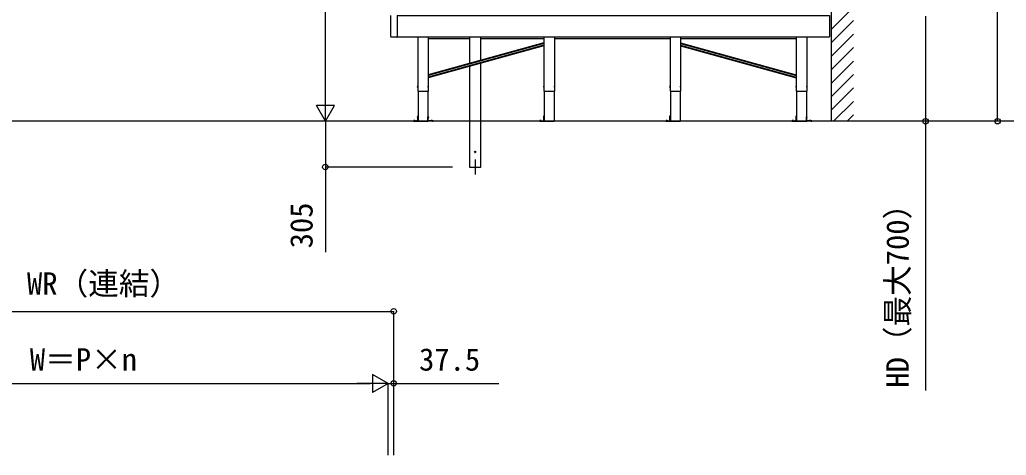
# Model space of a CAD drawing. Units: millimetres, scale not verified. Extents: x -10500 to 10500, y -15600 to 15524.
# Drawn here: x -3086 to 3483, y -7786 to -4884 of the extents above; entities that cross this region are included whole.
import ezdxf
from ezdxf.enums import TextEntityAlignment as Align

# ---------------------------------------------------------------- set-up
doc = ezdxf.new("R2010")
doc.units = ezdxf.units.MM
doc.header["$LTSCALE"] = 80
for name, color, linetype in [('0-3_YKK_12', 2, 'Continuous'), ('0-5_YKK_A1', 4, 'Continuous'), ('0-6_YKK_D', 6, 'Continuous')]:
    doc.layers.add(name, color=color, linetype=linetype)
doc.styles.add('ＭＳ ゴシック', font='')
doc.styles.get('ＭＳ ゴシック').set_extended_font_data('MS Gothic')

msp = doc.modelspace()

# ---------------------------------------------------------------- linework, layer by layer
at = {"layer": '0-3_YKK_12'}
msp.add_line((-53, -5815.5), (-53, -5915.5), dxfattribs=at)
at = {"layer": '0-5_YKK_A1'}
for p, q in [((2317, -1595.04), (2317, -5560.61)), ((-615.5, -4996.59), (-615.5, -4856.41)), ((2317, -4949.01), (2466, -4800.01)), ((2317, -5038.82), (2466, -4889.82)), ((2317, -5128.62), (2466, -4979.62)), ((-615.21, -4997.29), (-615.11, -4997.39)), ((-612.89, -4999.61), (-615.11, -4997.39)), ((-612.89, -4999.61), (-612.79, -4999.71)), ((-573.5, -5000), (-612.09, -5000)), ((-572.5, -4997.5), (2307, -4997.5)), ((-435.58, -4997.5), (-435.58, -5360.5)), ((-435.5, -4997.5), (-435.5, -5360.5)), ((-435.5, -4997.5), (-435.5, -5360.5)), ((-90.5, -5012.5), (-365.42, -5012.5)), ((404.42, -5037.81), (-365.42, -5250.44)), ((404.42, -5043), (-365.42, -5255.62)), ((404.42, -5053.38), (-365.42, -5266)), ((-90.5, -4997.5), (-90.5, -5174.51)), ((-15.5, -5153.79), (-15.5, -4997.5)), ((404.42, -5012.5), (-15.5, -5012.5)), ((1244.42, -5012.5), (474.58, -5012.5)), ((1314.5, -4997.5), (1314.5, -5034.9)), ((1314.5, -5056.66), (1314.5, -5360.5)), ((2084.42, -5012.5), (1314.58, -5012.5)), ((1314.58, -5037.81), (2084.42, -5250.44)), ((1314.58, -5043), (2084.42, -5255.62)), ((1314.58, -5053.38), (2084.42, -5266)), ((2154.5, -4997.5), (2154.5, -5360.5)), ((2154.58, -4997.5), (2154.58, -5360.5)), ((404.42, -5058.56), (-365.42, -5271.19)), ((1314.58, -5058.56), (2084.42, -5271.19)), ((2317, -5218.42), (2466, -5069.42)), ((2317, -5308.22), (2466, -5159.22)), ((2317, -5398.03), (2466, -5249.03)), ((-436, -5326.5), (-436.8, -5326.64)), ((-436, -5334.5), (-436.8, -5334.36)), ((-436, -5326.5), (-436, -5334.5)), ((-436, -5326.5), (-435.5, -5326.59)), ((-436, -5334.5), (-435.5, -5334.41)), ((-435.58, -5360.5), (-365.42, -5360.5)), ((-435.5, -5326.59), (-435.5, -5334.41)), ((-433.15, -5360.5), (-433.15, -5560.5)), ((-367.85, -5360.5), (-367.85, -5560.5)), ((-365, -5326.5), (-365.5, -5326.59)), ((-365.5, -5334.41), (-365.5, -5326.59)), ((-365, -5334.5), (-365.5, -5334.41)), ((-365, -5326.5), (-364.2, -5326.64)), ((-365, -5334.5), (-365, -5326.5)), ((-365, -5334.5), (-364.2, -5334.36)), ((404, -5326.5), (403.2, -5326.64)), ((404, -5334.5), (403.2, -5334.36)), ((404, -5326.5), (404, -5334.5)), ((404, -5326.5), (404.5, -5326.59)), ((404, -5334.5), (404.5, -5334.41)), ((404.42, -5360.5), (474.58, -5360.5)), ((404.5, -5326.59), (404.5, -5334.41)), ((406.85, -5360.5), (406.85, -5560.5)), ((472.15, -5360.5), (472.15, -5560.5)), ((475, -5326.5), (474.5, -5326.59)), ((474.5, -5334.41), (474.5, -5326.59)), ((475, -5334.5), (474.5, -5334.41)), ((475, -5326.5), (475.8, -5326.64)), ((475, -5334.5), (475, -5326.5)), ((475, -5334.5), (475.8, -5334.36)), ((1244, -5326.5), (1243.2, -5326.64)), ((1244, -5334.5), (1243.2, -5334.36)), ((1244, -5326.5), (1244, -5334.5)), ((1244, -5326.5), (1244.5, -5326.59)), ((1244, -5334.5), (1244.5, -5334.41)), ((1244.42, -5360.5), (1314.58, -5360.5)), ((1244.5, -5326.59), (1244.5, -5334.41)), ((1246.85, -5360.5), (1246.85, -5560.5)), ((1312.15, -5360.5), (1312.15, -5560.5)), ((1315, -5326.5), (1314.5, -5326.59)), ((1314.5, -5334.41), (1314.5, -5326.59)), ((1315, -5334.5), (1314.5, -5334.41)), ((1315, -5326.5), (1315.8, -5326.64)), ((1315, -5334.5), (1315, -5326.5)), ((1315, -5334.5), (1315.8, -5334.36)), ((2084, -5326.5), (2083.2, -5326.64)), ((2084, -5334.5), (2083.2, -5334.36)), ((2084, -5326.5), (2084, -5334.5)), ((2084, -5326.5), (2084.5, -5326.59)), ((2084, -5334.5), (2084.5, -5334.41)), ((2084.42, -5360.5), (2154.58, -5360.5)), ((2084.5, -5326.39), (2084.5, -5360.5)), ((2084.5, -5326.59), (2084.5, -5334.41)), ((2086.85, -5360.5), (2086.85, -5560.5)), ((2152.15, -5360.5), (2152.15, -5560.5)), ((2155, -5326.5), (2154.5, -5326.59)), ((2154.5, -5334.41), (2154.5, -5326.59)), ((2155, -5334.5), (2154.5, -5334.41)), ((2155, -5326.5), (2155.8, -5326.64)), ((2155, -5334.5), (2155, -5326.5)), ((2155, -5334.5), (2155.8, -5334.36)), ((2317, -5487.83), (2466, -5338.83)), ((2334.13, -5560.5), (2466, -5428.63)), ((9198.4, -5560.5), (-9871.02, -5560.5)), ((-464.74, -5560.5), (-469.15, -5560.5)), ((-464.74, -5558), (-463.32, -5558)), ((-463.32, -5560.5), (-464.74, -5560.5)), ((-463.32, -5558), (-452.02, -5558)), ((-463.32, -5560.5), (-452.02, -5560.5)), ((-462.15, -5557.08), (-462.15, -5557.5)), ((-462.15, -5557.5), (-454.15, -5557.5)), ((-461.65, -5558), (-454.65, -5558)), ((-454.15, -5557.08), (-454.15, -5557.5)), ((-452.02, -5560.5), (-452.02, -5558)), ((-450.28, -5558), (-452.02, -5558)), ((-452.02, -5560.5), (-450.28, -5560.5)), ((-450.28, -5560.5), (-436.15, -5560.5)), ((-435.65, -5552.39), (-441.26, -5558)), ((-436.15, -5531.5), (-436.95, -5531.64)), ((-436.15, -5539.5), (-436.95, -5539.36)), ((-436.15, -5531.5), (-436.15, -5539.5)), ((-436.15, -5531.5), (-435.65, -5531.59)), ((-436.15, -5539.5), (-435.65, -5539.41)), ((-435.65, -5524.5), (-433.15, -5524.5)), ((-435.65, -5528.91), (-435.65, -5524.5)), ((-435.65, -5530.33), (-435.65, -5528.91)), ((-435.65, -5557.5), (-435.65, -5530.33)), ((-435.65, -5531.59), (-435.65, -5539.41)), ((-433.15, -5524.5), (-433.15, -5528.91)), ((-433.15, -5528.91), (-433.15, -5530.33)), ((-433.15, -5557.5), (-433.15, -5530.33)), ((-433.15, -5560.5), (-367.85, -5560.5)), ((-365.35, -5524.5), (-367.85, -5524.5)), ((-367.85, -5524.5), (-367.85, -5528.91)), ((-367.85, -5528.91), (-367.85, -5530.33)), ((-367.85, -5557.5), (-367.85, -5530.33)), ((-365.35, -5528.91), (-365.35, -5524.5)), ((-365.35, -5530.33), (-365.35, -5528.91)), ((-365.35, -5557.5), (-365.35, -5530.33)), ((-364.85, -5531.5), (-365.35, -5531.59)), ((-365.35, -5539.41), (-365.35, -5531.59)), ((-364.85, -5539.5), (-365.35, -5539.41)), ((-365.35, -5552.39), (-359.74, -5558)), ((-364.85, -5531.5), (-364.05, -5531.64)), ((-364.85, -5539.5), (-364.85, -5531.5)), ((-364.85, -5539.5), (-364.05, -5539.36)), ((-350.72, -5560.5), (-364.85, -5560.5)), ((-350.72, -5558), (-348.98, -5558)), ((-348.98, -5560.5), (-350.72, -5560.5)), ((-348.98, -5560.5), (-348.98, -5558)), ((-337.68, -5558), (-348.98, -5558)), ((-337.68, -5560.5), (-348.98, -5560.5)), ((-346.85, -5557.08), (-346.85, -5557.5)), ((-346.85, -5557.5), (-338.85, -5557.5)), ((-346.35, -5558), (-339.35, -5558)), ((-338.85, -5557.08), (-338.85, -5557.5)), ((-336.26, -5558), (-337.68, -5558)), ((-337.68, -5560.5), (-336.26, -5560.5)), ((-336.26, -5560.5), (-331.85, -5560.5)), ((375.26, -5560.5), (370.85, -5560.5)), ((375.26, -5558), (376.68, -5558)), ((376.68, -5560.5), (375.26, -5560.5)), ((376.68, -5558), (387.98, -5558)), ((376.68, -5560.5), (387.98, -5560.5)), ((377.85, -5557.08), (377.85, -5557.5)), ((377.85, -5557.5), (385.85, -5557.5)), ((378.35, -5558), (385.35, -5558)), ((385.85, -5557.08), (385.85, -5557.5)), ((387.98, -5560.5), (387.98, -5558)), ((389.72, -5558), (387.98, -5558)), ((387.98, -5560.5), (389.72, -5560.5)), ((389.72, -5560.5), (403.85, -5560.5)), ((404.35, -5552.39), (398.74, -5558)), ((403.85, -5531.5), (403.05, -5531.64)), ((403.85, -5539.5), (403.05, -5539.36)), ((403.85, -5531.5), (403.85, -5539.5)), ((403.85, -5531.5), (404.35, -5531.59)), ((403.85, -5539.5), (404.35, -5539.41)), ((404.35, -5524.5), (406.85, -5524.5)), ((404.35, -5528.91), (404.35, -5524.5)), ((404.35, -5530.33), (404.35, -5528.91)), ((404.35, -5557.5), (404.35, -5530.33)), ((404.35, -5531.59), (404.35, -5539.41)), ((406.85, -5524.5), (406.85, -5528.91)), ((406.85, -5528.91), (406.85, -5530.33)), ((406.85, -5557.5), (406.85, -5530.33)), ((406.85, -5560.5), (472.15, -5560.5)), ((1215.26, -5560.5), (1210.85, -5560.5)), ((1215.26, -5558), (1216.68, -5558)), ((1216.68, -5560.5), (1215.26, -5560.5)), ((1216.68, -5558), (1227.98, -5558)), ((1216.68, -5560.5), (1227.98, -5560.5)), ((1217.85, -5557.08), (1217.85, -5557.5)), ((1217.85, -5557.5), (1225.85, -5557.5)), ((1218.35, -5558), (1225.35, -5558)), ((1225.85, -5557.08), (1225.85, -5557.5)), ((1227.98, -5560.5), (1227.98, -5558)), ((1229.72, -5558), (1227.98, -5558)), ((1227.98, -5560.5), (1229.72, -5560.5)), ((1229.72, -5560.5), (1243.85, -5560.5)), ((1244.35, -5552.39), (1238.74, -5558)), ((1243.85, -5531.5), (1243.05, -5531.64)), ((1243.85, -5539.5), (1243.05, -5539.36)), ((1243.85, -5531.5), (1243.85, -5539.5)), ((1243.85, -5531.5), (1244.35, -5531.59)), ((1243.85, -5539.5), (1244.35, -5539.41)), ((1244.35, -5524.5), (1246.85, -5524.5)), ((1244.35, -5528.91), (1244.35, -5524.5)), ((1244.35, -5530.33), (1244.35, -5528.91)), ((1244.35, -5557.5), (1244.35, -5530.33)), ((1244.35, -5531.59), (1244.35, -5539.41)), ((1246.85, -5524.5), (1246.85, -5528.91)), ((1246.85, -5528.91), (1246.85, -5530.33)), ((1246.85, -5557.5), (1246.85, -5530.33)), ((1246.85, -5560.5), (1312.15, -5560.5)), ((2055.26, -5560.5), (2050.85, -5560.5)), ((2055.26, -5558), (2056.68, -5558)), ((2056.68, -5560.5), (2055.26, -5560.5)), ((2056.68, -5558), (2067.98, -5558)), ((2056.68, -5560.5), (2067.98, -5560.5)), ((2057.85, -5557.08), (2057.85, -5557.5)), ((2057.85, -5557.5), (2065.85, -5557.5)), ((2058.35, -5558), (2065.35, -5558)), ((2065.85, -5557.08), (2065.85, -5557.5)), ((2067.98, -5560.5), (2067.98, -5558)), ((2069.72, -5558), (2067.98, -5558)), ((2067.98, -5560.5), (2069.72, -5560.5)), ((2069.72, -5560.5), (2083.85, -5560.5)), ((2084.35, -5552.39), (2078.74, -5558)), ((2083.85, -5531.5), (2083.05, -5531.64)), ((2083.85, -5539.5), (2083.05, -5539.36)), ((2083.85, -5531.5), (2083.85, -5539.5)), ((2083.85, -5531.5), (2084.35, -5531.59)), ((2083.85, -5539.5), (2084.35, -5539.41)), ((2084.35, -5524.5), (2086.85, -5524.5)), ((2084.35, -5528.91), (2084.35, -5524.5)), ((2084.35, -5530.33), (2084.35, -5528.91)), ((2084.35, -5557.5), (2084.35, -5530.33)), ((2084.35, -5531.59), (2084.35, -5539.41)), ((2086.85, -5524.5), (2086.85, -5528.91)), ((2086.85, -5528.91), (2086.85, -5530.33)), ((2086.85, -5557.5), (2086.85, -5530.33)), ((2086.85, -5560.5), (2152.15, -5560.5)), ((2154.65, -5524.5), (2152.15, -5524.5)), ((2152.15, -5524.5), (2152.15, -5528.91)), ((2152.15, -5528.91), (2152.15, -5530.33)), ((2152.15, -5557.5), (2152.15, -5530.33)), ((2154.65, -5528.91), (2154.65, -5524.5)), ((2154.65, -5530.33), (2154.65, -5528.91)), ((2154.65, -5557.5), (2154.65, -5530.33)), ((2155.15, -5531.5), (2154.65, -5531.59)), ((2154.65, -5539.41), (2154.65, -5531.59)), ((2155.15, -5539.5), (2154.65, -5539.41)), ((2154.65, -5552.39), (2160.26, -5558)), ((2155.15, -5531.5), (2155.95, -5531.64)), ((2155.15, -5539.5), (2155.15, -5531.5)), ((2155.15, -5539.5), (2155.95, -5539.36)), ((2169.28, -5560.5), (2155.15, -5560.5)), ((2169.28, -5558), (2171.02, -5558)), ((2171.02, -5560.5), (2169.28, -5560.5)), ((2171.02, -5560.5), (2171.02, -5558)), ((2182.32, -5558), (2171.02, -5558)), ((2182.32, -5560.5), (2171.02, -5560.5)), ((2173.15, -5557.08), (2173.15, -5557.5)), ((2173.15, -5557.5), (2181.15, -5557.5)), ((2173.65, -5558), (2180.65, -5558)), ((2181.15, -5557.08), (2181.15, -5557.5)), ((2183.74, -5558), (2182.32, -5558)), ((2182.32, -5560.5), (2183.74, -5560.5)), ((2183.74, -5560.5), (2188.15, -5560.5)), ((2423.93, -5560.5), (2466, -5518.43)), ((-90.5, -5865.5), (-15.5, -5865.5))]:
    msp.add_line(p, q, dxfattribs=at)
for points in [[(-572.5, -4855.5), (2307, -4855.5), (2307, -4997.5)], [(-572.5, -4856.41), (-572.5, -4996.59), (-572.5, -4999)], [(-365.5, -4997.5), (-365.5, -5304.64), (-365.5, -5326.39), (-365.5, -5360.5)], [(-365.42, -4997.5), (-365.42, -5304.6), (-365.42, -5326.36), (-365.42, -5360.5)], [(404.42, -4997.5), (404.42, -5034.93), (404.42, -5056.69), (404.42, -5360.5)], [(404.5, -4997.5), (404.5, -5034.9), (404.5, -5056.66), (404.5, -5360.5)], [(474.5, -4997.5), (474.5, -5034.9), (474.5, -5056.66), (474.5, -5360.5)], [(474.58, -4997.5), (474.58, -5034.93), (474.58, -5056.69), (474.58, -5360.5)], [(1244.42, -4997.5), (1244.42, -5034.93), (1244.42, -5056.69), (1244.42, -5360.5)], [(1244.5, -4997.5), (1244.5, -5034.9), (1244.5, -5056.66), (1244.5, -5360.5)], [(1314.58, -4997.5), (1314.58, -5034.93), (1314.58, -5056.69), (1314.58, -5360.5)], [(2084.42, -4997.5), (2084.42, -5304.6), (2084.42, -5326.36), (2084.42, -5360.5)], [(2084.5, -4997.5), (2084.5, -5304.64), (2084.5, -5326.39), (2084.5, -5360.5)], [(-15.5, -5865.5), (-15.5, -5560.5), (-15.5, -5174.54)], [(-90.5, -5195.26), (-90.5, -5560.5), (-90.5, -5865.5)], [(-469.15, -5560.5), (-469.15, -5558), (-464.74, -5558)], [(-450.28, -5560.5), (-450.28, -5558), (-436.15, -5558)], [(-350.72, -5560.5), (-350.72, -5558), (-364.85, -5558)], [(-331.85, -5560.5), (-331.85, -5558), (-336.26, -5558)], [(370.85, -5560.5), (370.85, -5558), (375.26, -5558)], [(389.72, -5560.5), (389.72, -5558), (403.85, -5558)], [(1210.85, -5560.5), (1210.85, -5558), (1215.26, -5558)], [(1229.72, -5560.5), (1229.72, -5558), (1243.85, -5558)], [(2050.85, -5560.5), (2050.85, -5558), (2055.26, -5558)], [(2069.72, -5560.5), (2069.72, -5558), (2083.85, -5558)], [(2169.28, -5560.5), (2169.28, -5558), (2155.15, -5558)], [(2188.15, -5560.5), (2188.15, -5558), (2183.74, -5558)]]:
    msp.add_lwpolyline(points, dxfattribs=at)
msp.add_circle((-53, -5765.5), 4.5, dxfattribs=at)
for centre, radius, start, end in [((-614.5, -4996.59), 1, 180, 225), ((-612.09, -4999), 1, 225, 270), ((-573.5, -4999), 1, 270, 0), ((-431.9, -5330.5), 6.5, 147.94412, 212.05588), ((-436.65, -5327.53), 0.9, 100, 147.94412), ((-436.65, -5333.47), 0.9, 212.05588, 260), ((-364.35, -5327.53), 0.9, 32.05588, 80), ((-364.35, -5333.47), 0.9, 280, 327.94412), ((-369.1, -5330.5), 6.5, 327.94412, 32.05588), ((408.1, -5330.5), 6.5, 147.94412, 212.05588), ((403.35, -5327.53), 0.9, 100, 147.94412), ((403.35, -5333.47), 0.9, 212.05588, 260), ((475.65, -5327.53), 0.9, 32.05588, 80), ((475.65, -5333.47), 0.9, 280, 327.94412), ((470.9, -5330.5), 6.5, 327.94412, 32.05588), ((1248.1, -5330.5), 6.5, 147.94412, 212.05588), ((1243.35, -5327.53), 0.9, 100, 147.94412), ((1243.35, -5333.47), 0.9, 212.05588, 260), ((1315.65, -5327.53), 0.9, 32.05588, 80), ((1315.65, -5333.47), 0.9, 280, 327.94412), ((1310.9, -5330.5), 6.5, 327.94412, 32.05588), ((2088.1, -5330.5), 6.5, 147.94412, 212.05588), ((2083.35, -5327.53), 0.9, 100, 147.94412), ((2083.35, -5333.47), 0.9, 212.05588, 260), ((2155.65, -5327.53), 0.9, 32.05588, 80), ((2155.65, -5333.47), 0.9, 280, 327.94412), ((2150.9, -5330.5), 6.5, 327.94412, 32.05588), ((-461.15, -5557.08), 1, 126.03188, 180), ((-461.65, -5557.5), 0.5, 180, 270), ((-458.15, -5561.2), 6.1, 53.96812, 126.03188), ((-454.65, -5557.5), 0.5, 270, 0), ((-455.15, -5557.08), 1, 0, 53.96812), ((-432.05, -5535.5), 6.5, 147.94412, 212.05588), ((-436.8, -5532.53), 0.9, 100, 147.94412), ((-436.8, -5538.47), 0.9, 212.05588, 260), ((-436.15, -5557.5), 0.5, 270, 0), ((-436.15, -5557.5), 3, 270, 0), ((-364.85, -5557.5), 3, 180, 270), ((-364.85, -5557.5), 0.5, 180, 270), ((-364.2, -5532.53), 0.9, 32.05588, 80), ((-364.2, -5538.47), 0.9, 280, 327.94412), ((-368.95, -5535.5), 6.5, 327.94412, 32.05588), ((-345.85, -5557.08), 1, 126.03188, 180), ((-346.35, -5557.5), 0.5, 180, 270), ((-342.85, -5561.2), 6.1, 53.96812, 126.03188), ((-339.35, -5557.5), 0.5, 270, 0), ((-339.85, -5557.08), 1, 0, 53.96812), ((378.85, -5557.08), 1, 126.03188, 180), ((378.35, -5557.5), 0.5, 180, 270), ((381.85, -5561.2), 6.1, 53.96812, 126.03188), ((385.35, -5557.5), 0.5, 270, 0), ((384.85, -5557.08), 1, 0, 53.96812), ((407.95, -5535.5), 6.5, 147.94412, 212.05588), ((403.2, -5532.53), 0.9, 100, 147.94412), ((403.2, -5538.47), 0.9, 212.05588, 260), ((403.85, -5557.5), 0.5, 270, 0), ((403.85, -5557.5), 3, 270, 0), ((1218.85, -5557.08), 1, 126.03188, 180), ((1218.35, -5557.5), 0.5, 180, 270), ((1221.85, -5561.2), 6.1, 53.96812, 126.03188), ((1225.35, -5557.5), 0.5, 270, 0), ((1224.85, -5557.08), 1, 0, 53.96812), ((1247.95, -5535.5), 6.5, 147.94412, 212.05588), ((1243.2, -5532.53), 0.9, 100, 147.94412), ((1243.2, -5538.47), 0.9, 212.05588, 260), ((1243.85, -5557.5), 0.5, 270, 0), ((1243.85, -5557.5), 3, 270, 0), ((2058.85, -5557.08), 1, 126.03188, 180), ((2058.35, -5557.5), 0.5, 180, 270), ((2061.85, -5561.2), 6.1, 53.96812, 126.03188), ((2065.35, -5557.5), 0.5, 270, 0), ((2064.85, -5557.08), 1, 0, 53.96812), ((2087.95, -5535.5), 6.5, 147.94412, 212.05588), ((2083.2, -5532.53), 0.9, 100, 147.94412), ((2083.2, -5538.47), 0.9, 212.05588, 260), ((2083.85, -5557.5), 0.5, 270, 0), ((2083.85, -5557.5), 3, 270, 0), ((2155.15, -5557.5), 3, 180, 270), ((2155.15, -5557.5), 0.5, 180, 270), ((2155.8, -5532.53), 0.9, 32.05588, 80), ((2155.8, -5538.47), 0.9, 280, 327.94412), ((2151.05, -5535.5), 6.5, 327.94412, 32.05588), ((2174.15, -5557.08), 1, 126.03188, 180), ((2173.65, -5557.5), 0.5, 180, 270), ((2177.15, -5561.2), 6.1, 53.96812, 126.03188), ((2180.65, -5557.5), 0.5, 270, 0), ((2180.15, -5557.08), 1, 0, 53.96812)]:
    msp.add_arc(centre, radius, start, end, dxfattribs=at)
at = {"layer": '0-6_YKK_D'}
for p, q in [((3425.69, -5560.61), (3425.69, -2237.27)), ((-1050.5, -5440.5), (-1050.5, -2985.5)), ((-1050.5, -5560.5), (-1050.5, -5352.65)), ((-1050.5, -5560.5), (-1110.5, -5456.58)), ((-990.5, -5456.58), (-1110.5, -5456.58)), ((-1050.5, -5560.5), (-990.5, -5456.58)), ((-1050.5, -5560.5), (-1049.5, -5560.5)), ((-204, -5865.5), (-1051.5, -5865.5)), ((-4235.5, -6827.27), (-595.5, -6827.27)), ((-595.5, -7786.27), (-595.5, -6826.27)), ((-633, -7307.27), (-736.92, -7247.27)), ((-736.92, -7247.27), (-736.92, -7367.27)), ((-4153, -7307.27), (-753, -7307.27)), ((-633, -7307.27), (-840.85, -7307.27)), ((-633, -7307.27), (-736.92, -7367.27)), ((-633, -7307.27), (-705, -7307.27)), ((-633, -7786.27), (-633, -7306.27)), ((-633, -7786.27), (-633, -7306.27)), ((-633, -7307.27), (-595.5, -7307.27)), ((-595.5, -7786.27), (-595.5, -7306.27)), ((-595.5, -7307.27), (103.73, -7307.27))]:
    msp.add_line(p, q, dxfattribs=at)
for points in [[(2945.69, -4860.5), (2945.69, -5560.5), (2945.69, -7354.93)], [(-1050.5, -5560.5), (-1050.5, -5865.5), (-1050.5, -6432.45)]]:
    msp.add_lwpolyline(points, dxfattribs=at)
for centre in [(2945.69, -5560.5), (3425.69, -5560.61), (-1050.5, -5865.5), (-595.5, -6827.27), (-595.5, -7307.27)]:
    msp.add_circle(centre, 18, dxfattribs=at)

# ---------------------------------------------------------------- texts
at = {"layer": '0-6_YKK_D', "style": 'ＭＳ ゴシック'}
for s, p in [('305', (-1090.5, -6407.52)), ('HD（最大700）', (2879.03, -7335.8))]:
    msp.add_text(s, height=149.6, rotation=90, dxfattribs=at).set_placement(p, align=Align.BOTTOM_LEFT)
for s, p in [('WR（連結）', (-3037.35, -6761.77)), ('W＝P×n', (-3018.06, -7267.27)), ('37.5', (-426.57, -7267.27))]:
    msp.add_text(s, height=149.6, dxfattribs=at).set_placement(p, align=Align.BOTTOM_LEFT)

doc.saveas('drawing.dxf')
